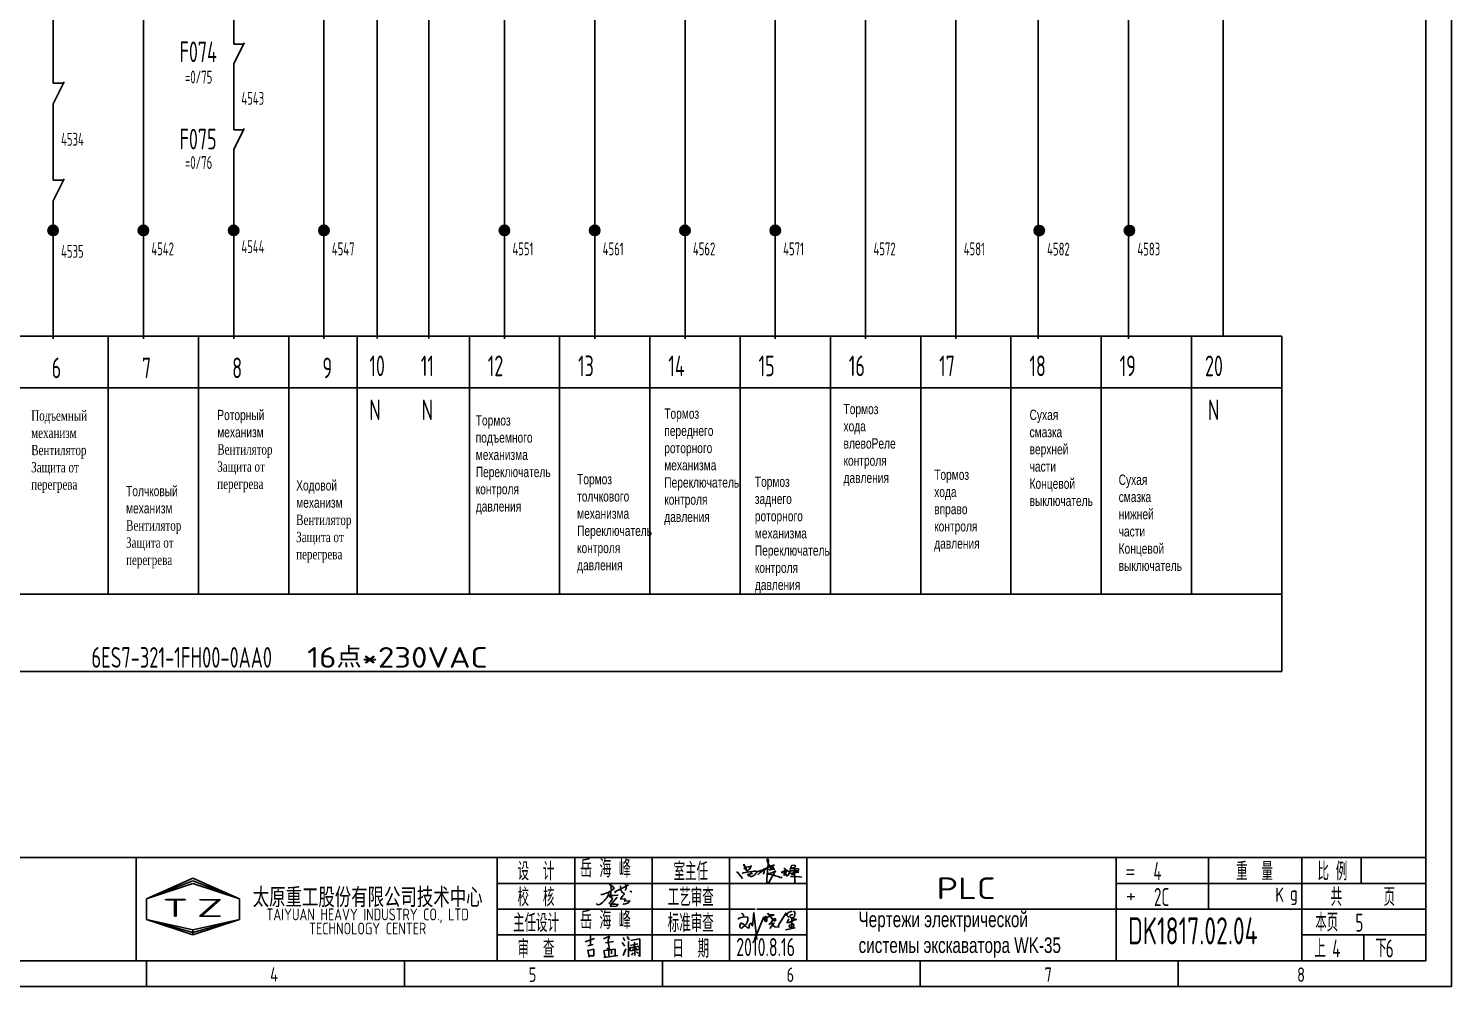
# Model space of a CAD drawing. Extents: x 590 to 9605, y -3741 to 975.
# Drawn here: x 5896.5 to 6172.4, y -1511.8 to -1326.1 of the extents above; entities that cross this region are included whole.
import ezdxf
from ezdxf.enums import TextEntityAlignment as Align

# ---------------------------------------------------------------- set-up
doc = ezdxf.new("R2010")
doc.units = 0
doc.header["$LTSCALE"] = 2
doc.header["$MEASUREMENT"] = 0
doc.linetypes.add('DASHED2', pattern=[0.375, 0.25, -0.125])
doc.linetypes.add('HIDDEN', pattern=[0.375, 0.25, -0.125])
doc.layers.get('0').update_dxf_attribs({"linetype": 'CONTINUOUS'})
for name, color, linetype in [('01', 7, 'CONTINUOUS'), ('11', 3, 'CONTINUOUS'), ('CONTINUOUS', 7, 'CONTINUOUS')]:
    doc.layers.add(name, color=color, linetype=linetype)
doc.styles.add('ROMAN', font='ROMANC.shx', dxfattribs={"width": 0.7, "height": 0.7})
doc.styles.get("Standard").update_dxf_attribs({"font": 'isocp.shx', "width": 0.707, "bigfont": 'dfst.shx'})

# ---------------------------------------------------------------- blocks, each defined once
blk = doc.blocks.new('A$C5BE500A0')
for p, q in [((15.3, 41.2), (22.2, 26.1)), ((15.3, 40.1), (15.3, 41.2)), ((15.4, 37.7), (15.3, 40.1)), ((15.4, 32.4), (21, 34.6)), ((15.5, 31.8), (15.4, 32.4)), ((19.1, 30.1), (15.5, 31.8)), ((22.2, 26.1), (19.1, 30.1)), ((21, 34.6), (24.5, 35.1)), ((24.5, 35.1), (28.2, 35.6)), ((26.8, 30.7), (25.3, 29.5)), ((29.4, 34), (26.8, 30.7)), ((28.2, 35.6), (30.2, 36.8)), ((30.2, 38), (29.4, 34)), ((30.2, 36.8), (30.2, 38)), ((54.4, 27.2), (59.1, 30.4)), ((56.7, 31.7), (57.4, 29.6)), ((59.1, 30.4), (64.7, 33.7)), ((64.4, 48.9), (64.5, 51.6)), ((65.3, 44.3), (64.4, 48.9)), ((64.5, 51.6), (65.9, 52.2)), ((67.1, 48.5), (64.5, 17.9)), ((64.7, 33.7), (72, 37.3)), ((67.5, 39.5), (65.3, 44.3)), ((65.9, 52.2), (66.5, 51.5)), ((66.5, 51.5), (67.1, 48.5)), ((70.3, 36.3), (67.5, 39.5)), ((72, 30.5), (69.3, 29)), ((69.9, 34.1), (69.7, 33.3)), ((69.7, 33.3), (71.9, 33.6)), ((74.6, 36.5), (69.9, 34.1)), ((73.8, 32.8), (70.3, 36.3)), ((71.9, 33.6), (75.3, 34.2)), ((72, 37.3), (77.8, 39)), ((74.8, 31.8), (72, 30.5)), ((72.6, 29.4), (78.2, 30.4)), ((77.7, 30.8), (73.8, 32.8)), ((79.7, 39.2), (74.6, 36.5)), ((76.7, 32.6), (74.8, 31.8)), ((75.3, 34.2), (77, 34.5)), ((77.7, 33.5), (76.7, 32.6)), ((77, 34.5), (78, 34.1)), ((78, 34.1), (77.7, 33.5)), ((80.1, 30.5), (77.7, 30.8)), ((77.8, 39), (79.7, 39.2)), ((78.2, 30.4), (80.1, 30.5)), ((99, 31.4), (100.1, 32)), ((100.1, 32), (101.1, 31.6)), ((101.1, 31.6), (102.1, 30.6)), ((102.1, 30.6), (102.1, 27.7)), ((110.9, 22.6), (113.3, 30.9)), ((112.9, 30.9), (112.3, 30.9)), ((117.4, 32.7), (112.9, 30.9)), ((113.3, 30.9), (114.4, 35)), ((114.4, 35), (115.4, 38.4)), ((115.4, 38.4), (118.1, 38.8)), ((116.7, 30.8), (120.9, 31.8)), ((122.1, 34.8), (117.4, 32.7)), ((118.1, 38.8), (123.3, 38.3)), ((120.9, 31.8), (124.1, 32)), ((121.7, 31.5), (122.2, 1.9)), ((123, 28.1), (121.7, 31.5)), ((124.7, 36.8), (122.1, 34.8)), ((123.3, 38.3), (124.7, 36.8)), ((124.1, 32), (129.1, 31.3)), ((129.1, 31.3), (130.7, 30.3)), ((130.7, 30.3), (130.2, 28.3)), ((0, 24.1), (1.5, 23.9)), ((1.5, 23.9), (12.6, 10.8)), ((11.6, 21), (13.8, 22.8)), ((13.8, 22.8), (17.9, 23.5)), ((17.9, 23.5), (26, 24.9)), ((22.6, 18.1), (23.6, 19.3)), ((23.7, 17.3), (22.6, 18.1)), ((23.3, 27.9), (23.1, 27.8)), ((25.3, 29.5), (23.3, 27.9)), ((23.6, 19.3), (25.8, 19.9)), ((26.1, 16.2), (24.9, 15)), ((25.8, 19.9), (29.2, 20.8)), ((26, 24.9), (36.8, 26.1)), ((28.4, 20), (26.1, 16.2)), ((29.4, 15.2), (28.2, 15.7)), ((29.5, 22.1), (28.4, 20)), ((29.2, 20.8), (33, 21.4)), ((32.4, 15.1), (29.4, 15.2)), ((30.2, 22.7), (29.5, 22.1)), ((31.6, 22.6), (30.2, 22.7)), ((32.8, 22.1), (31.6, 22.6)), ((35, 16.2), (32.4, 15.1)), ((33, 21.4), (32.8, 22.1)), ((37.6, 17.7), (35, 16.2)), ((36.8, 26.1), (40.9, 26)), ((39.7, 20.3), (37.6, 17.7)), ((40.8, 21.6), (39.7, 20.3)), ((40.2, 22.8), (44.3, 25.4)), ((41.7, 24.4), (40.8, 21.6)), ((40.9, 26), (41.7, 24.4)), ((44.3, 25.4), (50.6, 27.7)), ((44.7, 18.7), (49.1, 22.6)), ((49.1, 22.6), (54.4, 27.2)), ((50.6, 27.7), (56.2, 29.3)), ((56.8, 20.6), (55.9, 19.6)), ((56.2, 29.3), (60.8, 29.6)), ((57.6, 25), (56.8, 20.6)), ((57.4, 29.6), (57.6, 25)), ((60.8, 29.6), (62.2, 29.2)), ((66.6, 21), (62.5, 20.6)), ((62.5, 20.6), (75.7, 18.4)), ((64.5, 17.9), (63.3, 8.5)), ((63.3, 8.5), (63.5, 0.1)), ((63.5, 0.1), (64.3, 0)), ((64.3, 0), (67.5, 2.5)), ((69.8, 21.4), (66.6, 21)), ((67.5, 2.5), (73.8, 13.7)), ((68.3, 28.6), (72.6, 29.4)), ((69.3, 29), (68.3, 28.6)), ((76.7, 24.1), (69.8, 21.4)), ((73.8, 13.7), (77.7, 20)), ((75.7, 18.4), (81.9, 16.6)), ((79.9, 25.4), (76.7, 24.1)), ((77.7, 20), (81.2, 25.6)), ((82.1, 26.9), (79.9, 25.4)), ((81.2, 25.6), (82.1, 26.9)), ((81.9, 16.6), (87.3, 14.8)), ((87.3, 14.8), (91.3, 12.9)), ((91.3, 12.9), (94.8, 12.6)), ((94.5, 25.2), (94.9, 23.9)), ((94.8, 12.6), (95.8, 12.8)), ((94.9, 23.9), (95.3, 23)), ((95.3, 23), (95.8, 22.8)), ((95.8, 22.8), (97, 23.3)), ((97, 23.3), (97.8, 25.3)), ((98.5, 23.8), (97.4, 25.9)), ((97.8, 25.3), (100.8, 27)), ((101.1, 23.3), (98.5, 23.8)), ((100.7, 21.1), (99.2, 17.4)), ((99.2, 17.4), (101.9, 20.9)), ((102.1, 27.7), (100.7, 21.1)), ((100.8, 27), (103.5, 26.5)), ((103.3, 23.7), (101.1, 23.3)), ((101.9, 20.9), (103.1, 21.8)), ((103.1, 21.8), (103.7, 20.1)), ((104.7, 23.9), (103.3, 23.7)), ((103.5, 26.5), (104.5, 25.2)), ((103.7, 20.1), (103.9, 18.5)), ((103.9, 18.5), (105, 16.1)), ((104.2, 28.7), (108.3, 26.3)), ((104.5, 25.2), (104.7, 23.9)), ((105, 16.1), (106.4, 15.7)), ((106.4, 15.7), (107.7, 17.3)), ((107.7, 17.3), (110.9, 22.6)), ((108.3, 26.3), (115.7, 20.2)), ((111.7, 21.6), (125.7, 23.5)), ((115.4, 22.1), (111.7, 21.6)), ((112.9, 26.9), (127.4, 26.5)), ((124.7, 26.6), (112.9, 26.9)), ((113.4, 15.2), (124.8, 14.7)), ((122.5, 23.3), (115.4, 22.1)), ((115.7, 20.2), (118.5, 18.9)), ((118.5, 18.9), (120.8, 19.6)), ((120.8, 19.6), (121.1, 20.7)), ((126.4, 24.6), (122.5, 23.3)), ((128.2, 25.5), (123, 28.1)), ((128.1, 26.7), (124.7, 26.6)), ((124.8, 14.7), (132, 14.1)), ((125.7, 23.5), (130.1, 23.8)), ((127.4, 26.5), (126.4, 24.6)), ((130.2, 28.3), (128.1, 26.7)), ((130.5, 24.3), (128.2, 25.5)), ((130.1, 23.8), (130.5, 24.3)), ((132, 14.1), (137.3, 13.6))]:
    blk.add_line(p, q)
blk = doc.blocks.new('lf')
for points in [[(409.4, 317.6), (411.9, 317.6), (420.7, 320.5), (429.4, 326.1), (429, 328.4), (426.7, 330.1), (424.2, 331.3), (423.4, 332.6), (424.4, 333.4), (425, 330.7), (425, 327.4), (425, 324.7), (424.8, 321.8), (424.8, 320.3), (424.8, 318.7), (425, 314.7), (425, 313), (424.8, 313)], [(432.1, 320.3), (430.6, 321.6), (450.9, 331.7), (450.9, 332.2)], [(439.5, 330.9), (440, 324.5), (442, 320.7)], [(446.2, 333.8), (448.1, 330.5), (448.1, 326.7), (446.6, 323.8)], [(421.5, 320.1), (421.3, 317.6), (420, 315.1), (418.6, 312.6), (416.7, 310.5), (414.9, 308.5), (411.9, 305.6), (410.1, 304.1), (408, 302.6), (406.1, 302), (403.6, 302.6), (403.6, 303.5), (403.9, 303.5)], [(421.3, 316.2), (424.8, 315.9), (427.1, 316), (429.8, 316), (434.8, 316.8), (436, 316.8)], [(421.9, 314.1), (423.8, 314.1), (425.4, 313.7), (426, 313), (426.9, 312), (427.1, 312), (426.5, 310.5), (426.1, 309.5), (424.2, 306.6), (423.1, 305.4), (422.1, 304.5), (423.2, 303.3), (427.3, 303.1), (429.8, 303.1), (432.3, 302.9), (435.4, 302.7), (433.1, 299.9), (424.6, 299.5), (424, 300.4), (425.6, 303.3), (434.3, 313.5)], [(441.8, 320.7), (443.7, 320.1), (444.9, 317.6), (443.1, 315.5), (439.7, 311.8), (439.8, 310.6), (445.4, 311.2), (447, 310.3), (445.6, 307.4), (453.6, 308), (450.3, 304.7), (447, 303.3), (443.7, 303.1), (442.9, 303.7)], [(453.4, 322.4), (454.9, 322.2), (455.7, 321.8), (456.1, 321.6), (456.3, 321.4)]]:
    blk.add_lwpolyline(points)

msp = doc.modelspace()

# ---------------------------------------------------------------- hatches: boundary and pattern name
at = {"linetype": 'HIDDEN'}
h = msp.add_hatch(color=0, dxfattribs=at)
edge = h.paths.add_edge_path()
edge.add_arc((5901.25, -1365.21), 1, 0, 360)
h = msp.add_hatch(color=0, dxfattribs=at)
edge = h.paths.add_edge_path()
edge.add_arc((5918.75, -1365.21), 1, 0, 360)
h = msp.add_hatch(color=0, dxfattribs=at)
edge = h.paths.add_edge_path()
edge.add_arc((5936.25, -1365.21), 1, 0, 360)
h = msp.add_hatch(color=0, dxfattribs=at)
edge = h.paths.add_edge_path()
edge.add_arc((5953.75, -1365.21), 1, 0, 360)
h = msp.add_hatch(color=0, dxfattribs=at)
edge = h.paths.add_edge_path()
edge.add_arc((5988.75, -1365.21), 1, 0, 360)
h = msp.add_hatch(color=0, dxfattribs=at)
edge = h.paths.add_edge_path()
edge.add_arc((6006.25, -1365.21), 1, 0, 360)
h = msp.add_hatch(color=0, dxfattribs=at)
edge = h.paths.add_edge_path()
edge.add_arc((6023.75, -1365.21), 1, 0, 360)
h = msp.add_hatch(color=0, dxfattribs=at)
edge = h.paths.add_edge_path()
edge.add_arc((6041.25, -1365.21), 1, 0, 360)
h = msp.add_hatch(color=0, dxfattribs=at)
edge = h.paths.add_edge_path()
edge.add_arc((6092.42, -1365.24), 1, 0, 360)
h = msp.add_hatch(color=0, dxfattribs=at)
edge = h.paths.add_edge_path()
edge.add_arc((6109.92, -1365.24), 1, 0, 360)

# ---------------------------------------------------------------- linework, layer by layer
for p, q in [((5936.25, -1332.95), (5938.31, -1328.84)), ((5901.25, -1340.7), (5903.4, -1336.39)), ((5936.25, -1349.55), (5938.31, -1345.44)), ((5901.25, -1359.51), (5903.4, -1355.21)), ((6047.36, -1496.78), (6107.36, -1496.78)), ((6004.41, -1503.13), (6006.23, -1502.48)), ((6005.42, -1501.95), (6005.42, -1503.76)), ((6007.97, -1502.52), (6009.14, -1502.01)), ((6007.97, -1502.52), (6007.97, -1502.52)), ((6008.36, -1503.3), (6009.91, -1503.04)), ((6009.14, -1502.01), (6008.88, -1502.78)), ((6008.88, -1502.78), (6008.88, -1503.04)), ((6008.88, -1503.04), (6009.14, -1504.6)), ((6011.55, -1503.24), (6012.1, -1503.97)), ((6011.73, -1502.3), (6012.1, -1502.94)), ((6012.55, -1502.09), (6012.92, -1502.72)), ((6012.8, -1503.03), (6012.8, -1506.03)), ((6013.16, -1503.81), (6014.59, -1503.51)), ((6013.25, -1502.87), (6014.95, -1502.51)), ((6013.95, -1503.18), (6014.04, -1505.78)), ((6014.95, -1502.51), (6014.98, -1502.51)), ((6014.98, -1502.51), (6014.98, -1505.97)), ((6004.93, -1503.9), (6005.97, -1503.64)), ((6004.93, -1504.68), (6005.19, -1506.1)), ((6005.06, -1504.81), (6006.1, -1504.55)), ((6006.1, -1505.84), (6005.06, -1505.84)), ((6005.19, -1503.64), (6005.19, -1503.64)), ((6006.1, -1504.55), (6006.1, -1505.84)), ((6007.98, -1506.15), (6010.74, -1505.79)), ((6008.04, -1504.81), (6008.3, -1506.1)), ((6008.17, -1504.81), (6010.24, -1504.55)), ((6009.14, -1504.6), (6008.62, -1504.34)), ((6008.95, -1504.81), (6008.95, -1505.84)), ((6009.47, -1504.68), (6009.47, -1505.46)), ((6010.24, -1504.55), (6010.24, -1505.97)), ((6011.73, -1505.78), (6012.25, -1504.45)), ((6013.1, -1504.18), (6013.13, -1504.88)), ((6014.8, -1503.97), (6013.13, -1504.3)), ((6013.13, -1504.88), (6014.92, -1504.57)), ((6013.69, -1505.22), (6013.35, -1505.73)), ((6013.55, -1504.48), (6013.74, -1504.63)), ((6014.37, -1504.3), (6014.19, -1504.63)), ((6014.37, -1505.05), (6014.71, -1505.39)), ((6014.98, -1505.97), (6014.71, -1505.66)), ((6014.92, -1504.57), (6014.8, -1503.97))]:
    msp.add_line(p, q)
at = {"layer": '01', "linetype": 'ByBlock', "ltscale": 2}
for p, q in [((5953.75, -1306.7), (5953.75, -1345.82)), ((5936.25, -1317.97), (5936.25, -1329.12)), ((5953.75, -1317.97), (5953.75, -1329.4)), ((5918.75, -1322.82), (5918.75, -1386.23)), ((5988.75, -1322.61), (5988.75, -1386.23)), ((6006.25, -1322.84), (6006.25, -1386.23)), ((6023.75, -1322.85), (6023.75, -1386.23)), ((6041.25, -1322.86), (6041.25, -1386.23)), ((6058.75, -1322.71), (6058.75, -1386.23)), ((6076.25, -1322.68), (6076.25, -1386.23)), ((6092.24, -1322.92), (6092.24, -1386.23)), ((6109.74, -1322.82), (6109.74, -1386.23)), ((5936.25, -1326.23), (5936.25, -1329.1)), ((5988.75, -1326.23), (5988.75, -1386.23)), ((6109.74, -1326.81), (6109.74, -1386.23)), ((5936.25, -1332.95), (5936.25, -1340.07)), ((5936.25, -1333.11), (5936.25, -1345.7)), ((5936.25, -1333.11), (5936.25, -1340.07)), ((5953.75, -1333.64), (5953.75, -1345.82)), ((5953.75, -1333.64), (5953.75, -1345.82)), ((5901.25, -1340.7), (5901.25, -1355.47)), ((5936.25, -1342.4), (5936.25, -1345.33)), ((5936.25, -1344.03), (5936.25, -1345.33)), ((5936.25, -1344.03), (5936.25, -1345.33)), ((5953.75, -1344.3), (5953.75, -1386.23)), ((5953.75, -1344.3), (5953.75, -1386.23)), ((5953.75, -1344.3), (5953.75, -1386.23)), ((5936.25, -1349.55), (5936.25, -1372.74)), ((5936.25, -1349.55), (5936.25, -1386.23)), ((5936.25, -1349.55), (5936.25, -1386.23)), ((5936.25, -1349.55), (5936.25, -1356.24)), ((5901.25, -1359.51), (5901.25, -1386.23))]:
    msp.add_line(p, q, dxfattribs=at)
at = {"layer": '01', "color": 1, "linetype": 'ByBlock', "ltscale": 2}
for p, q in [((5911.94, -1385.72), (5911.94, -1435.72)), ((5929.44, -1385.72), (5929.44, -1435.72)), ((5946.94, -1385.72), (5946.94, -1435.72)), ((5946.94, -1385.72), (5946.94, -1435.72)), ((5960.2, -1385.72), (5960.2, -1435.72)), ((5981.94, -1385.72), (5981.94, -1435.72)), ((5999.44, -1385.72), (5999.44, -1435.72)), ((6016.94, -1385.72), (6016.94, -1435.72)), ((6034.44, -1385.72), (6034.44, -1435.72)), ((6051.94, -1385.72), (6051.94, -1435.72)), ((6069.44, -1385.72), (6069.44, -1435.72)), ((6086.94, -1385.72), (6086.94, -1435.72)), ((5806.94, -1395.72), (6139.44, -1395.72)), ((6139.44, -1450.72), (6139.44, -1435.72)), ((5806.94, -1450.72), (6139.44, -1450.72))]:
    msp.add_line(p, q, dxfattribs=at)
msp.add_lwpolyline([(5806.94, -1385.72), (6139.44, -1385.72), (6139.44, -1435.72), (5806.94, -1435.72)], close=True, dxfattribs=at)
at = {"layer": 'CONTINUOUS', "color": 3}
for p, q in [((6172.36, -1511.78), (6172.36, -1214.78)), ((5752.36, -1511.78), (6172.36, -1511.78))]:
    msp.add_line(p, q, dxfattribs=at)
at = {"layer": 'CONTINUOUS'}
for p, q in [((6167.36, -1506.78), (6167.36, -1234.78)), ((5901.25, -1365.25), (5901.25, -1365.25)), ((5918.75, -1365.25), (5918.75, -1365.25)), ((5936.25, -1365.25), (5936.25, -1365.25)), ((5953.75, -1365.25), (5953.75, -1365.25)), ((5988.75, -1365.25), (5988.75, -1365.25)), ((6006.25, -1365.25), (6006.25, -1365.25)), ((6023.75, -1365.25), (6023.75, -1365.25)), ((6041.25, -1365.25), (6041.25, -1365.25)), ((6092.42, -1365.29), (6092.42, -1365.29)), ((6109.92, -1365.29), (6109.92, -1365.29)), ((6154.86, -1486.78), (6154.86, -1491.78)), ((6034.68, -1497.58), (6035.04, -1497.79)), ((6034.68, -1497.58), (6035.04, -1497.79)), ((6034.68, -1497.58), (6035.04, -1497.79)), ((6034.68, -1497.58), (6035.04, -1497.79)), ((6035.04, -1497.79), (6035.09, -1497.94)), ((6035.04, -1497.79), (6035.09, -1497.94)), ((6035.04, -1497.79), (6035.09, -1497.94)), ((6035.04, -1497.79), (6035.09, -1497.94)), ((6035.09, -1497.94), (6035.09, -1498.25)), ((6035.09, -1497.94), (6035.09, -1498.25)), ((6035.09, -1497.94), (6035.09, -1498.25)), ((6035.09, -1497.94), (6035.09, -1498.25)), ((6036.82, -1500.08), (6037.08, -1497.43)), ((6036.82, -1500.08), (6037.08, -1497.43)), ((6036.82, -1500.08), (6037.08, -1497.43)), ((6036.82, -1500.08), (6037.08, -1497.43)), ((6037.08, -1497.43), (6037.69, -1502.63)), ((6037.08, -1497.43), (6037.69, -1502.63)), ((6037.08, -1497.43), (6037.69, -1502.63)), ((6037.08, -1497.43), (6037.69, -1502.63)), ((6039.73, -1497.57), (6040.87, -1498.86)), ((6039.91, -1497.79), (6039.73, -1497.57)), ((6039.73, -1497.57), (6040.87, -1498.86)), ((6039.91, -1497.79), (6039.73, -1497.57)), ((6039.73, -1497.57), (6040.87, -1498.86)), ((6039.91, -1497.79), (6039.73, -1497.57)), ((6039.73, -1497.57), (6040.87, -1498.86)), ((6039.91, -1497.79), (6039.73, -1497.57)), ((6041.01, -1497.87), (6039.91, -1497.79)), ((6041.01, -1497.87), (6039.91, -1497.79)), ((6041.01, -1497.87), (6039.91, -1497.79)), ((6041.01, -1497.87), (6039.91, -1497.79)), ((6040.17, -1498.12), (6040.68, -1497.98)), ((6040.17, -1498.12), (6040.68, -1497.98)), ((6040.17, -1498.12), (6040.68, -1497.98)), ((6040.17, -1498.12), (6040.68, -1497.98)), ((6040.68, -1497.98), (6041.01, -1497.87)), ((6040.68, -1497.98), (6041.01, -1497.87)), ((6040.68, -1497.98), (6041.01, -1497.87)), ((6040.68, -1497.98), (6041.01, -1497.87)), ((6041.89, -1499.87), (6043.39, -1497.49)), ((6041.89, -1499.87), (6043.39, -1497.49)), ((6041.89, -1499.87), (6043.39, -1497.49)), ((6041.89, -1499.87), (6043.39, -1497.49)), ((6043.38, -1497.56), (6043.51, -1497.99)), ((6043.38, -1497.56), (6043.51, -1497.99)), ((6043.38, -1497.56), (6043.51, -1497.99)), ((6043.38, -1497.56), (6043.51, -1497.99)), ((6043.48, -1497.82), (6043.84, -1497.4)), ((6043.48, -1497.82), (6043.84, -1497.4)), ((6043.48, -1497.82), (6043.84, -1497.4)), ((6043.48, -1497.82), (6043.84, -1497.4)), ((6043.51, -1497.99), (6043.74, -1498.25)), ((6043.51, -1497.99), (6043.74, -1498.25)), ((6043.51, -1497.99), (6043.74, -1498.25)), ((6043.51, -1497.99), (6043.74, -1498.25)), ((6043.84, -1497.4), (6044.13, -1497.3)), ((6043.84, -1497.4), (6044.13, -1497.3)), ((6043.84, -1497.4), (6044.13, -1497.3)), ((6043.84, -1497.4), (6044.13, -1497.3)), ((6044.06, -1498.25), (6044.13, -1498.02)), ((6044.06, -1498.25), (6044.13, -1498.02)), ((6044.06, -1498.25), (6044.13, -1498.02)), ((6044.06, -1498.25), (6044.13, -1498.02)), ((6044.13, -1497.3), (6044.52, -1497.2)), ((6044.13, -1497.3), (6044.52, -1497.2)), ((6044.13, -1497.3), (6044.52, -1497.2)), ((6044.13, -1497.3), (6044.52, -1497.2)), ((6044.13, -1498.02), (6044.33, -1497.86)), ((6044.13, -1498.02), (6044.33, -1497.86)), ((6044.13, -1498.02), (6044.33, -1497.86)), ((6044.13, -1498.02), (6044.33, -1497.86)), ((6044.33, -1497.86), (6044.59, -1497.79)), ((6044.33, -1497.86), (6044.59, -1497.79)), ((6044.33, -1497.86), (6044.59, -1497.79)), ((6044.33, -1497.86), (6044.59, -1497.79)), ((6044.59, -1497.79), (6044.68, -1497.76)), ((6044.59, -1497.79), (6044.68, -1497.76)), ((6044.59, -1497.79), (6044.68, -1497.76)), ((6044.59, -1497.79), (6044.68, -1497.76)), ((6044.78, -1497.2), (6045.01, -1497.33)), ((6044.78, -1497.2), (6045.01, -1497.33)), ((6044.78, -1497.2), (6045.01, -1497.33)), ((6044.78, -1497.2), (6045.01, -1497.33)), ((6045.04, -1497.72), (6044.95, -1498.18)), ((6045.04, -1497.72), (6044.95, -1498.18)), ((6045.04, -1497.72), (6044.95, -1498.18)), ((6045.04, -1497.72), (6044.95, -1498.18)), ((6045.01, -1497.33), (6045.04, -1497.72)), ((6045.01, -1497.33), (6045.04, -1497.72)), ((6045.01, -1497.33), (6045.04, -1497.72)), ((6045.01, -1497.33), (6045.04, -1497.72)), ((6034.02, -1498.75), (6034.27, -1498.55)), ((6034.02, -1498.75), (6034.27, -1498.55)), ((6034.02, -1498.75), (6034.27, -1498.55)), ((6034.02, -1498.75), (6034.27, -1498.55)), ((6034.27, -1498.55), (6034.63, -1498.4)), ((6034.27, -1498.55), (6034.63, -1498.4)), ((6034.27, -1498.55), (6034.63, -1498.4)), ((6034.27, -1498.55), (6034.63, -1498.4)), ((6034.37, -1499.98), (6034.48, -1499.62)), ((6034.37, -1499.98), (6034.48, -1499.62)), ((6034.37, -1499.98), (6034.48, -1499.62)), ((6034.37, -1499.98), (6034.48, -1499.62)), ((6034.37, -1500.28), (6034.37, -1499.98)), ((6034.37, -1500.28), (6034.37, -1499.98)), ((6034.37, -1500.28), (6034.37, -1499.98)), ((6034.37, -1500.28), (6034.37, -1499.98)), ((6034.63, -1500.54), (6034.37, -1500.28)), ((6034.63, -1500.54), (6034.37, -1500.28)), ((6034.63, -1500.54), (6034.37, -1500.28)), ((6034.63, -1500.54), (6034.37, -1500.28)), ((6034.48, -1499.62), (6034.53, -1499.47)), ((6034.48, -1499.62), (6034.53, -1499.47)), ((6034.48, -1499.62), (6034.53, -1499.47)), ((6034.48, -1499.62), (6034.53, -1499.47)), ((6034.53, -1499.47), (6034.73, -1499.52)), ((6034.53, -1499.47), (6034.73, -1499.52)), ((6034.53, -1499.47), (6034.73, -1499.52)), ((6034.53, -1499.47), (6034.73, -1499.52)), ((6034.63, -1498.4), (6034.99, -1498.3)), ((6034.63, -1498.4), (6034.99, -1498.3)), ((6034.63, -1498.4), (6034.99, -1498.3)), ((6034.63, -1498.4), (6034.99, -1498.3)), ((6035.29, -1499.98), (6034.63, -1500.54)), ((6035.29, -1499.98), (6034.63, -1500.54)), ((6035.29, -1499.98), (6034.63, -1500.54)), ((6035.29, -1499.98), (6034.63, -1500.54)), ((6034.73, -1499.52), (6035.09, -1499.67)), ((6034.73, -1499.52), (6035.09, -1499.67)), ((6034.73, -1499.52), (6035.09, -1499.67)), ((6034.73, -1499.52), (6035.09, -1499.67)), ((6034.99, -1498.3), (6035.5, -1498.25)), ((6034.99, -1498.3), (6035.5, -1498.25)), ((6034.99, -1498.3), (6035.5, -1498.25)), ((6034.99, -1498.3), (6035.5, -1498.25)), ((6035.09, -1499.67), (6035.45, -1500.03)), ((6035.09, -1499.67), (6035.45, -1500.03)), ((6035.09, -1499.67), (6035.45, -1500.03)), ((6035.09, -1499.67), (6035.45, -1500.03)), ((6035.6, -1499.72), (6035.29, -1499.98)), ((6035.6, -1499.72), (6035.29, -1499.98)), ((6035.6, -1499.72), (6035.29, -1499.98)), ((6035.6, -1499.72), (6035.29, -1499.98)), ((6035.45, -1500.03), (6035.75, -1500.28)), ((6035.45, -1500.03), (6035.75, -1500.28)), ((6035.45, -1500.03), (6035.75, -1500.28)), ((6035.45, -1500.03), (6035.75, -1500.28)), ((6035.5, -1498.25), (6035.9, -1498.35)), ((6035.5, -1498.25), (6035.9, -1498.35)), ((6035.5, -1498.25), (6035.9, -1498.35)), ((6035.5, -1498.25), (6035.9, -1498.35)), ((6035.8, -1499.32), (6035.6, -1499.72)), ((6035.8, -1499.32), (6035.6, -1499.72)), ((6035.8, -1499.32), (6035.6, -1499.72)), ((6035.8, -1499.32), (6035.6, -1499.72)), ((6035.75, -1500.28), (6035.9, -1500.39)), ((6035.75, -1500.28), (6035.9, -1500.39)), ((6035.75, -1500.28), (6035.9, -1500.39)), ((6035.75, -1500.28), (6035.9, -1500.39)), ((6035.9, -1498.96), (6035.8, -1499.32)), ((6035.9, -1498.96), (6035.8, -1499.32)), ((6035.9, -1498.96), (6035.8, -1499.32)), ((6035.9, -1498.96), (6035.8, -1499.32)), ((6035.9, -1498.35), (6035.9, -1498.55)), ((6035.9, -1498.35), (6035.9, -1498.55)), ((6035.9, -1498.35), (6035.9, -1498.55)), ((6035.9, -1498.35), (6035.9, -1498.55)), ((6035.9, -1498.55), (6035.9, -1498.96)), ((6035.9, -1498.55), (6035.9, -1498.96)), ((6035.9, -1498.55), (6035.9, -1498.96)), ((6035.9, -1498.55), (6035.9, -1498.96)), ((6035.9, -1500.39), (6036.21, -1500.49)), ((6035.9, -1500.39), (6036.21, -1500.49)), ((6035.9, -1500.39), (6036.21, -1500.49)), ((6035.9, -1500.39), (6036.21, -1500.49)), ((6036.21, -1499.88), (6036.36, -1499.62)), ((6036.21, -1499.88), (6036.36, -1499.62)), ((6036.21, -1499.88), (6036.36, -1499.62)), ((6036.21, -1499.88), (6036.36, -1499.62)), ((6036.21, -1500.49), (6036.21, -1499.88)), ((6036.21, -1500.49), (6036.21, -1499.88)), ((6036.21, -1500.49), (6036.21, -1499.88)), ((6036.21, -1500.49), (6036.21, -1499.88)), ((6036.36, -1499.62), (6036.57, -1499.42)), ((6036.36, -1499.62), (6036.57, -1499.42)), ((6036.36, -1499.62), (6036.57, -1499.42)), ((6036.36, -1499.62), (6036.57, -1499.42)), ((6036.57, -1499.42), (6036.62, -1499.52)), ((6036.57, -1499.42), (6036.62, -1499.52)), ((6036.57, -1499.42), (6036.62, -1499.52)), ((6036.57, -1499.42), (6036.62, -1499.52)), ((6036.62, -1499.52), (6036.77, -1499.88)), ((6036.62, -1499.52), (6036.77, -1499.88)), ((6036.62, -1499.52), (6036.77, -1499.88)), ((6036.62, -1499.52), (6036.77, -1499.88)), ((6036.77, -1499.88), (6036.77, -1499.98)), ((6036.77, -1499.88), (6036.77, -1499.98)), ((6036.77, -1499.88), (6036.77, -1499.98)), ((6036.77, -1499.88), (6036.77, -1499.98)), ((6036.77, -1499.98), (6036.82, -1500.08)), ((6036.77, -1499.98), (6036.82, -1500.08)), ((6036.77, -1499.98), (6036.82, -1500.08)), ((6036.77, -1499.98), (6036.82, -1500.08)), ((6037.23, -1502.68), (6039.02, -1498.27)), ((6037.23, -1502.68), (6039.02, -1498.27)), ((6037.23, -1502.68), (6039.02, -1498.27)), ((6037.23, -1502.68), (6039.02, -1498.27)), ((6039.06, -1498.34), (6039.18, -1498.82)), ((6039.06, -1498.34), (6039.18, -1498.82)), ((6039.06, -1498.34), (6039.18, -1498.82)), ((6039.06, -1498.34), (6039.18, -1498.82)), ((6039.18, -1498.34), (6039.32, -1498.23)), ((6039.18, -1498.34), (6039.32, -1498.23)), ((6039.18, -1498.34), (6039.32, -1498.23)), ((6039.18, -1498.34), (6039.32, -1498.23)), ((6039.29, -1499.15), (6039.18, -1498.34)), ((6039.29, -1499.15), (6039.18, -1498.34)), ((6039.29, -1499.15), (6039.18, -1498.34)), ((6039.29, -1499.15), (6039.18, -1498.34)), ((6039.18, -1498.82), (6039.29, -1499.15)), ((6039.18, -1498.82), (6039.29, -1499.15)), ((6039.18, -1498.82), (6039.29, -1499.15)), ((6039.18, -1498.82), (6039.29, -1499.15)), ((6039.32, -1498.23), (6039.47, -1498.23)), ((6039.32, -1498.23), (6039.47, -1498.23)), ((6039.32, -1498.23), (6039.47, -1498.23)), ((6039.32, -1498.23), (6039.47, -1498.23)), ((6039.4, -1498.93), (6039.43, -1498.67)), ((6039.4, -1498.93), (6039.43, -1498.67)), ((6039.4, -1498.93), (6039.43, -1498.67)), ((6039.4, -1498.93), (6039.43, -1498.67)), ((6039.43, -1499.19), (6039.4, -1498.93)), ((6039.43, -1499.19), (6039.4, -1498.93)), ((6039.43, -1499.19), (6039.4, -1498.93)), ((6039.43, -1499.19), (6039.4, -1498.93)), ((6039.43, -1498.67), (6039.51, -1498.49)), ((6039.43, -1498.67), (6039.51, -1498.49)), ((6039.43, -1498.67), (6039.51, -1498.49)), ((6039.43, -1498.67), (6039.51, -1498.49)), ((6039.54, -1499.26), (6039.43, -1499.19)), ((6039.54, -1499.26), (6039.43, -1499.19)), ((6039.54, -1499.26), (6039.43, -1499.19)), ((6039.54, -1499.26), (6039.43, -1499.19)), ((6039.47, -1498.23), (6039.62, -1498.56)), ((6039.47, -1498.23), (6039.62, -1498.56)), ((6039.47, -1498.23), (6039.62, -1498.56)), ((6039.47, -1498.23), (6039.62, -1498.56)), ((6039.51, -1498.49), (6039.76, -1498.31)), ((6039.51, -1498.49), (6039.76, -1498.31)), ((6039.51, -1498.49), (6039.76, -1498.31)), ((6039.51, -1498.49), (6039.76, -1498.31)), ((6039.62, -1498.93), (6039.54, -1499.26)), ((6039.62, -1498.93), (6039.54, -1499.26)), ((6039.62, -1498.93), (6039.54, -1499.26)), ((6039.62, -1498.93), (6039.54, -1499.26)), ((6039.62, -1498.56), (6039.62, -1498.93)), ((6039.62, -1498.56), (6039.62, -1498.93)), ((6039.62, -1498.56), (6039.62, -1498.93)), ((6039.62, -1498.56), (6039.62, -1498.93)), ((6039.76, -1498.31), (6040.17, -1498.12)), ((6039.76, -1498.31), (6040.17, -1498.12)), ((6039.76, -1498.31), (6040.17, -1498.12)), ((6039.76, -1498.31), (6040.17, -1498.12)), ((6040.24, -1499.52), (6040.02, -1499.74)), ((6040.24, -1499.52), (6040.02, -1499.74)), ((6040.24, -1499.52), (6040.02, -1499.74)), ((6040.24, -1499.52), (6040.02, -1499.74)), ((6040.02, -1499.74), (6040.13, -1499.7)), ((6040.02, -1499.74), (6040.13, -1499.7)), ((6040.02, -1499.74), (6040.13, -1499.7)), ((6040.02, -1499.74), (6040.13, -1499.7)), ((6040.13, -1499.7), (6040.83, -1499.48)), ((6040.13, -1499.7), (6040.83, -1499.48)), ((6040.13, -1499.7), (6040.83, -1499.48)), ((6040.13, -1499.7), (6040.83, -1499.48)), ((6040.2, -1500.51), (6040.79, -1499.81)), ((6040.2, -1500.51), (6040.79, -1499.81)), ((6040.2, -1500.51), (6040.79, -1499.81)), ((6040.2, -1500.51), (6040.79, -1499.81)), ((6040.64, -1499.96), (6040.2, -1500.51)), ((6040.64, -1499.96), (6040.2, -1500.51)), ((6040.64, -1499.96), (6040.2, -1500.51)), ((6040.64, -1499.96), (6040.2, -1500.51)), ((6040.53, -1499.22), (6040.24, -1499.52)), ((6040.53, -1499.22), (6040.24, -1499.52)), ((6040.53, -1499.22), (6040.24, -1499.52)), ((6040.53, -1499.22), (6040.24, -1499.52)), ((6040.98, -1498.67), (6040.53, -1499.22)), ((6040.98, -1498.67), (6040.53, -1499.22)), ((6040.98, -1498.67), (6040.53, -1499.22)), ((6040.98, -1498.67), (6040.53, -1499.22)), ((6041.01, -1499.52), (6040.64, -1499.96)), ((6041.01, -1499.52), (6040.64, -1499.96)), ((6041.01, -1499.52), (6040.64, -1499.96)), ((6041.01, -1499.52), (6040.64, -1499.96)), ((6040.79, -1499.81), (6040.87, -1499.81)), ((6040.79, -1499.81), (6040.87, -1499.81)), ((6040.79, -1499.81), (6040.87, -1499.81)), ((6040.79, -1499.81), (6040.87, -1499.81)), ((6040.83, -1499.48), (6040.98, -1499.52)), ((6040.83, -1499.48), (6040.98, -1499.52)), ((6040.83, -1499.48), (6040.98, -1499.52)), ((6040.83, -1499.48), (6040.98, -1499.52)), ((6040.87, -1498.86), (6041.2, -1499.11)), ((6040.87, -1498.86), (6041.2, -1499.11)), ((6040.87, -1498.86), (6041.2, -1499.11)), ((6040.87, -1498.86), (6041.2, -1499.11)), ((6040.87, -1499.81), (6040.98, -1500.07)), ((6040.87, -1499.81), (6040.98, -1500.07)), ((6040.87, -1499.81), (6040.98, -1500.07)), ((6040.87, -1499.81), (6040.98, -1500.07)), ((6041.23, -1498.6), (6040.98, -1498.67)), ((6041.23, -1498.6), (6040.98, -1498.67)), ((6041.23, -1498.6), (6040.98, -1498.67)), ((6041.23, -1498.6), (6040.98, -1498.67)), ((6040.98, -1499.52), (6041.01, -1499.52)), ((6040.98, -1499.52), (6041.01, -1499.52)), ((6040.98, -1499.52), (6041.01, -1499.52)), ((6040.98, -1499.52), (6041.01, -1499.52)), ((6040.98, -1500.07), (6041.16, -1500.21)), ((6040.98, -1500.07), (6041.16, -1500.21)), ((6040.98, -1500.07), (6041.16, -1500.21)), ((6040.98, -1500.07), (6041.16, -1500.21)), ((6041.16, -1500.21), (6041.93, -1500.29)), ((6041.16, -1500.21), (6041.93, -1500.29)), ((6041.16, -1500.21), (6041.93, -1500.29)), ((6041.16, -1500.21), (6041.93, -1500.29)), ((6041.2, -1499.11), (6041.34, -1498.86)), ((6041.2, -1499.11), (6041.34, -1498.86)), ((6041.2, -1499.11), (6041.34, -1498.86)), ((6041.2, -1499.11), (6041.34, -1498.86)), ((6041.34, -1498.86), (6041.23, -1498.6)), ((6041.34, -1498.86), (6041.23, -1498.6)), ((6041.34, -1498.86), (6041.23, -1498.6)), ((6041.34, -1498.86), (6041.23, -1498.6)), ((6041.95, -1500.28), (6041.89, -1499.87)), ((6041.95, -1500.28), (6041.89, -1499.87)), ((6041.95, -1500.28), (6041.89, -1499.87)), ((6041.95, -1500.28), (6041.89, -1499.87)), ((6043.22, -1500.79), (6045.08, -1500.4)), ((6043.22, -1500.79), (6045.08, -1500.4)), ((6043.22, -1500.79), (6045.08, -1500.4)), ((6043.22, -1500.79), (6045.08, -1500.4)), ((6044.55, -1500.5), (6043.22, -1500.79)), ((6044.55, -1500.5), (6043.22, -1500.79)), ((6044.55, -1500.5), (6043.22, -1500.79)), ((6044.55, -1500.5), (6043.22, -1500.79)), ((6043.67, -1499.09), (6043.48, -1499.39)), ((6043.67, -1499.09), (6043.48, -1499.39)), ((6043.67, -1499.09), (6043.48, -1499.39)), ((6043.67, -1499.09), (6043.48, -1499.39)), ((6043.48, -1499.39), (6043.57, -1499.45)), ((6043.48, -1499.39), (6043.57, -1499.45)), ((6043.48, -1499.39), (6043.57, -1499.45)), ((6043.48, -1499.39), (6043.57, -1499.45)), ((6043.57, -1499.45), (6043.93, -1499.39)), ((6043.57, -1499.45), (6043.93, -1499.39)), ((6043.57, -1499.45), (6043.93, -1499.39)), ((6043.57, -1499.45), (6043.93, -1499.39)), ((6043.84, -1498.77), (6043.67, -1499.09)), ((6043.84, -1498.77), (6043.67, -1499.09)), ((6043.84, -1498.77), (6043.67, -1499.09)), ((6043.84, -1498.77), (6043.67, -1499.09)), ((6043.74, -1498.25), (6043.87, -1498.28)), ((6043.74, -1498.25), (6043.87, -1498.28)), ((6043.74, -1498.25), (6043.87, -1498.28)), ((6043.74, -1498.25), (6043.87, -1498.28)), ((6043.93, -1498.64), (6043.84, -1498.77)), ((6043.93, -1498.64), (6043.84, -1498.77)), ((6043.93, -1498.64), (6043.84, -1498.77)), ((6043.93, -1498.64), (6043.84, -1498.77)), ((6043.9, -1500.14), (6044.13, -1499.84)), ((6043.9, -1500.14), (6044.13, -1499.84)), ((6043.9, -1500.14), (6044.13, -1499.84)), ((6043.9, -1500.14), (6044.13, -1499.84)), ((6044.42, -1500.37), (6043.9, -1500.14)), ((6044.42, -1500.37), (6043.9, -1500.14)), ((6044.42, -1500.37), (6043.9, -1500.14)), ((6044.42, -1500.37), (6043.9, -1500.14)), ((6043.93, -1499.39), (6044.46, -1499.13)), ((6043.93, -1499.39), (6044.46, -1499.13)), ((6043.93, -1499.39), (6044.46, -1499.13)), ((6043.93, -1499.39), (6044.46, -1499.13)), ((6044.26, -1498.47), (6044.06, -1498.25)), ((6044.26, -1498.47), (6044.06, -1498.25)), ((6044.26, -1498.47), (6044.06, -1498.25)), ((6044.26, -1498.47), (6044.06, -1498.25)), ((6044.13, -1499.84), (6044.62, -1499.65)), ((6044.13, -1499.84), (6044.62, -1499.65)), ((6044.13, -1499.84), (6044.62, -1499.65)), ((6044.13, -1499.84), (6044.62, -1499.65)), ((6044.68, -1498.44), (6044.26, -1498.47)), ((6044.68, -1498.44), (6044.26, -1498.47)), ((6044.68, -1498.44), (6044.26, -1498.47)), ((6044.68, -1498.44), (6044.26, -1498.47)), ((6044.46, -1499.91), (6044.42, -1500.37)), ((6044.46, -1499.91), (6044.42, -1500.37)), ((6044.46, -1499.91), (6044.42, -1500.37)), ((6044.46, -1499.91), (6044.42, -1500.37)), ((6044.46, -1498.57), (6044.49, -1498.93)), ((6045.44, -1498.77), (6044.46, -1498.57)), ((6044.46, -1498.57), (6044.49, -1498.93)), ((6045.44, -1498.77), (6044.46, -1498.57)), ((6044.46, -1498.57), (6044.49, -1498.93)), ((6045.44, -1498.77), (6044.46, -1498.57)), ((6044.46, -1498.57), (6044.49, -1498.93)), ((6045.44, -1498.77), (6044.46, -1498.57)), ((6044.46, -1499.13), (6044.91, -1498.93)), ((6044.49, -1498.93), (6044.46, -1499.42)), ((6044.46, -1499.13), (6044.91, -1498.93)), ((6044.49, -1498.93), (6044.46, -1499.42)), ((6044.46, -1499.13), (6044.91, -1498.93)), ((6044.49, -1498.93), (6044.46, -1499.42)), ((6044.46, -1499.13), (6044.91, -1498.93)), ((6044.49, -1498.93), (6044.46, -1499.42)), ((6044.46, -1499.42), (6044.46, -1499.91)), ((6044.46, -1499.42), (6044.46, -1499.91)), ((6044.46, -1499.42), (6044.46, -1499.91)), ((6044.46, -1499.42), (6044.46, -1499.91)), ((6044.78, -1500.27), (6044.55, -1500.5)), ((6044.78, -1500.27), (6044.55, -1500.5)), ((6044.78, -1500.27), (6044.55, -1500.5)), ((6044.78, -1500.27), (6044.55, -1500.5)), ((6044.62, -1499.65), (6044.82, -1499.78)), ((6044.62, -1499.65), (6044.82, -1499.78)), ((6044.62, -1499.65), (6044.82, -1499.78)), ((6044.62, -1499.65), (6044.82, -1499.78)), ((6044.95, -1498.18), (6044.68, -1498.44)), ((6044.95, -1498.18), (6044.68, -1498.44)), ((6044.95, -1498.18), (6044.68, -1498.44)), ((6044.95, -1498.18), (6044.68, -1498.44)), ((6044.82, -1499.78), (6044.78, -1500.27)), ((6044.82, -1499.78), (6044.78, -1500.27)), ((6044.82, -1499.78), (6044.78, -1500.27)), ((6044.82, -1499.78), (6044.78, -1500.27)), ((6044.91, -1498.93), (6045.44, -1498.77)), ((6044.91, -1498.93), (6045.44, -1498.77)), ((6044.91, -1498.93), (6045.44, -1498.77)), ((6044.91, -1498.93), (6045.44, -1498.77)), ((6155.36, -1506.78), (6155.36, -1501.78)), ((5772.36, -1506.78), (6167.36, -1506.78)), ((5969.36, -1511.78), (5969.36, -1506.78)), ((5987.36, -1506.78), (6047.36, -1506.78))]:
    msp.add_line(p, q, dxfattribs=at)
at = {"layer": 'CONTINUOUS', "color": 0, "linetype": 'Continuous', "ltscale": 2}
for p, q in [((5964.08, -1386.19), (5964.08, -1260.58)), ((5974.06, -1386.19), (5974.06, -1260.58)), ((6128.1, -1260.58), (6128.1, -1385.72))]:
    msp.add_line(p, q, dxfattribs=at)
at = {"layer": 'CONTINUOUS', "ltscale": 2}
for p, q in [((5901.25, -1298.51), (5901.25, -1336.66)), ((5936.25, -1329.1), (5938.31, -1329.1)), ((5901.25, -1336.66), (5903.41, -1336.66)), ((5936.25, -1345.7), (5938.31, -1345.7)), ((5901.25, -1355.47), (5903.41, -1355.47))]:
    msp.add_line(p, q, dxfattribs=at)
at = {"layer": 'CONTINUOUS', "color": 1}
for p, q in [((6104.44, -1385.72), (6104.44, -1435.72)), ((6121.94, -1385.72), (6121.94, -1435.72)), ((6121.94, -1385.72), (6121.94, -1435.72)), ((6139.44, -1385.72), (6139.44, -1435.72))]:
    msp.add_line(p, q, dxfattribs=at)
at = {"layer": 'CONTINUOUS', "linetype": 'Continuous'}
for p, q in [((5772.36, -1486.78), (6167.36, -1486.78)), ((5917.36, -1506.78), (5917.36, -1486.78)), ((5987.36, -1506.78), (5987.36, -1486.78)), ((6002.36, -1486.78), (6002.36, -1506.78)), ((6017.36, -1486.78), (6017.36, -1506.78)), ((6032.36, -1486.78), (6032.36, -1506.78)), ((6047.36, -1486.78), (6047.36, -1506.78)), ((6107.36, -1506.78), (6107.36, -1486.78)), ((6125.25, -1486.78), (6125.25, -1496.78)), ((6143.36, -1486.78), (6143.36, -1506.78)), ((5928.36, -1490.78), (5919.36, -1494.78)), ((5928.36, -1491.28), (5919.36, -1494.78)), ((5919.36, -1494.78), (5928.36, -1491.78)), ((5937.36, -1494.78), (5928.36, -1490.78)), ((5937.36, -1494.78), (5928.36, -1491.28)), ((5928.36, -1491.78), (5937.36, -1494.78)), ((5987.36, -1491.78), (6037.36, -1491.78)), ((6037.36, -1491.78), (6047.36, -1491.78)), ((6037.36, -1491.78), (6047.36, -1491.78)), ((6107.36, -1491.78), (6167.36, -1491.78)), ((5919.36, -1494.78), (5919.36, -1498.78)), ((5937.36, -1498.78), (5937.36, -1494.78)), ((5987.36, -1496.78), (6037.36, -1496.78)), ((6037.68, -1496.78), (6047.36, -1496.78)), ((6107.36, -1496.78), (6167.36, -1496.78)), ((5919.36, -1498.78), (5928.36, -1501.78)), ((5928.36, -1500.78), (5919.36, -1498.78)), ((5919.36, -1498.78), (5928.36, -1501.28)), ((5928.36, -1501.28), (5937.36, -1498.78)), ((5937.36, -1498.78), (5928.36, -1501.78)), ((5928.36, -1500.78), (5937.36, -1498.78)), ((5928.36, -1501.78), (5928.36, -1500.78)), ((5928.36, -1501.78), (5928.36, -1500.78)), ((5987.36, -1501.78), (6037.36, -1501.78)), ((6037.36, -1501.78), (6047.36, -1501.78)), ((6143.36, -1501.78), (6167.36, -1501.78)), ((5919.36, -1511.78), (5919.36, -1506.78)), ((6019.36, -1511.78), (6019.36, -1506.78)), ((6069.36, -1511.78), (6069.36, -1506.78)), ((6119.36, -1511.78), (6119.36, -1506.78))]:
    msp.add_line(p, q, dxfattribs=at)
at = {"layer": 'CONTINUOUS'}
for centre in [(5901.25, -1365.21), (5918.75, -1365.21), (5936.25, -1365.21), (5953.75, -1365.21), (5988.75, -1365.21), (6006.25, -1365.21), (6023.75, -1365.21), (6041.25, -1365.21), (6092.42, -1365.24), (6109.92, -1365.24)]:
    msp.add_circle(centre, 1, dxfattribs=at)

# ---------------------------------------------------------------- block references
for name, p, xscale, yscale, zscale in [('A$C5BE500A0', (6033.76, -1491.83), 0.09216000000242275, 0.09215999999923952, 0.09216000000000003), ('lf', (5955.01, -1534.59), 0.1280000000006112, 0.1279999999999291, 0.128)]:
    msp.add_blockref(name, p, dxfattribs=dict(xscale=xscale, yscale=yscale, zscale=zscale))

# ---------------------------------------------------------------- texts
at = {"width": 1.327551}
msp.add_text('PLC', height=4.2, dxfattribs=at).set_placement((6072.53, -1494.83), (6083.96, -1494.83), align=Align.FIT)
at = {"char_height": 3.5, "attachment_point": 1}
for s, insert, width in [('岳 海 峰', (6003.38, -1487.15), 12.9495), ('岳 海 峰', (6003.38, -1497.15), 12.9495), ('2010.8.16', (6033.68, -1502.38), 12.1142)]:
    msp.add_mtext(s, dxfattribs=dict(at, insert=insert, width=width))
at = {"layer": '11', "width": 0.707}
msp.add_text('DK1817.02.04', height=5.25, dxfattribs=at).set_placement((6109.63, -1503.61))
at = {"layer": 'CONTINUOUS', "color": 0, "width": 0.707}
for s, p in [('F074', (5925.75, -1332.6)), ('F075', (5925.75, -1349.52))]:
    msp.add_text(s, height=4, dxfattribs=at).set_placement(p)
at = {"layer": 'CONTINUOUS', "color": 7, "width": 0.67}
for s, p in [('=0/75', (5926.82, -1336.74)), ('4543', (5937.74, -1340.87)), ('4534', (5902.78, -1348.8)), ('=0/76', (5926.82, -1353.3)), ('4535', (5902.78, -1370.52)), ('4542', (5920.28, -1370.05)), ('4544', (5937.74, -1369.62)), ('4547', (5955.28, -1370.05)), ('4551', (5990.28, -1370.05)), ('4561', (6007.78, -1370.05)), ('4562', (6025.28, -1370.05)), ('4571', (6042.78, -1370.05)), ('4572', (6060.28, -1370.05)), ('4581', (6077.78, -1370.05)), ('4582', (6093.95, -1370.08)), ('4583', (6111.45, -1370.08))]:
    msp.add_text(s, height=2.5, dxfattribs=at).set_placement(p)
at = {"layer": 'CONTINUOUS', "color": 1, "width": 0.707}
for s, p in [('6', (5900.96, -1393.86)), ('7', (5918.46, -1393.86)), ('8', (5935.96, -1393.86)), ('9', (5953.46, -1393.86)), ('12', (5985.51, -1393.47)), ('13', (6003.01, -1393.47)), ('14', (6020.51, -1393.47)), ('15', (6038.01, -1393.47)), ('16', (6055.51, -1393.47)), ('17', (6073.01, -1393.47)), ('18', (6090.51, -1393.47)), ('19', (6108.01, -1393.47))]:
    msp.add_text(s, height=4, dxfattribs=at).set_placement(p)
at = {"layer": 'CONTINUOUS', "color": 0, "linetype": 'Continuous', "ltscale": 2, "width": 0.707}
for s, p in [('10', (5962.55, -1393.47)), ('11', (5972.53, -1393.47)), ('20', (6124.56, -1393.47)), ('N', (5962.55, -1402.01)), ('N', (5972.7, -1402.01)), ('N', (6125.14, -1402.01))]:
    msp.add_text(s, height=4, dxfattribs=at).set_placement(p)
at = {"layer": 'CONTINUOUS', "color": 1}
for s, width, p, p2 in [('16点*230VAC', 1.190476, (5950.49, -1449.98), (5985.49, -1449.98)), ('6ES7-321-1FH00-0AA0', 0.655392, (5908.68, -1449.98), (5943.68, -1449.98))]:
    msp.add_text(s, height=4, dxfattribs=dict(at, width=width)).set_placement(p, p2, align=Align.FIT)
at = {"layer": 'CONTINUOUS', "width": 0.67}
for s, p in [('设  计', (5994.86, -1489.28)), ('室主任', (6024.86, -1489.28)), ('重  量', (6134.16, -1489.28)), ('比 例', (6149.26, -1489.28)), ('校  核', (5994.86, -1494.28)), ('工艺审查', (6024.86, -1494.28)), ('共      页', (6155.16, -1494.27)), ('主任设计', (5994.86, -1499.28)), ('标准审查', (6024.86, -1499.28)), ('本页', (6148.16, -1499.17)), ('审  查', (5994.86, -1504.28)), ('日  期', (6024.86, -1504.28)), ('上', (6146.86, -1504.26)), ('下', (6158.68, -1504.26))]:
    msp.add_text(s, height=3.5, dxfattribs=at).set_placement(p, align=Align.MIDDLE)
at = {"layer": 'CONTINUOUS', "linetype": 'Continuous', "style": 'ROMAN'}
for s, p in [('=', (6109.09, -1490.73)), ('+', (6109.2, -1495.46))]:
    msp.add_text(s, height=2.8, dxfattribs=at).set_placement(p)
at = {"layer": 'CONTINUOUS', "width": 0.67}
for s, p in [('4', (6114.56, -1491.15)), ('2C', (6114.67, -1496.17)), ('5', (6153.72, -1501.15)), ('4', (6149.22, -1506.15)), ('6', (6159.61, -1506.15))]:
    msp.add_text(s, height=3.5, dxfattribs=at).set_placement(p)
at = {"layer": 'CONTINUOUS', "linetype": 'Continuous', "style": 'ROMAN'}
for s, height, width, p in [('T', 3.5, 1.8, (5922.36, -1498.28)), ('Z', 3.5, 1.8, (5929.06, -1498.28)), ('K', 2.8, 0.7, (6138.19, -1495.38)), ('g', 2.8, 0.7, (6141.02, -1495.12)), ('4', 2.8, 0.7, (5943.31, -1510.84)), ('5', 2.8, 0.7, (5993.45, -1510.88)), ('6', 2.8, 0.7, (6043.43, -1510.88)), ('7', 2.8, 0.7, (6093.46, -1510.88)), ('8', 2.8, 0.7, (6142.41, -1510.88))]:
    msp.add_text(s, height=height, dxfattribs=dict(at, width=width)).set_placement(p)
at = {"layer": 'CONTINUOUS', "linetype": 'DASHED2', "ltscale": 2, "attachment_point": 1}
for s, insert, char_height, width in [('{\\fTimes New Roman|b0|i0|c204|p18;Подъемный механизм\\fTimes New Roman|b0|i0|c238|p18;\\P\\fTimes New Roman|b0|i0|c204|p18;Вентилятор\\fTimes New Roman|b0|i0|c238|p18;\\P\\fTimes New Roman|b0|i0|c204|p18;Защита от перегрева}', (5897, -1400.11), 2, 10.5166), ('{\\fArial|b0|i0|c204|p34;Роторный механизм\\fTimes New Roman|b0|i0|c238|p18;\\P\\fTimes New Roman|b0|i0|c204|p18;Вентилятор\\fTimes New Roman|b0|i0|c238|p18;\\P\\fTimes New Roman|b0|i0|c204|p18;Защита от перегрева}', (5933.07, -1399.99), 2, 10.5166), ('{\\fArial|b0|i0|c204|p34;Тормоз подъемного механизма\\fArial|b0|i0|c0|p34;\\P\\fArial|b0|i0|c204|p34;Переключатель контроля давления}', (5983.18, -1401.03), 2, 10.5166), ('{\\fArial|b0|i0|c204|p34;Тормоз переднего роторного механизма\\fArial|b0|i0|c0|p34;\\P\\fArial|b0|i0|c204|p34;Переключатель контроля давления}', (6019.73, -1399.72), 2, 10.5166), ('{\\fArial|b0|i0|c204|p34;Тормоз хода влевоРеле контроля давления}', (6054.48, -1398.83), 2, 10.5166), ('{\\fArial|b0|i0|c204|p34;Сухая смазка верхней части\\fArial|b0|i0|c0|p34;\\P\\fArial|b0|i0|c204|p34;Концевой выключатель }', (6090.55, -1399.96), 2, 10.5166), ('{\\fArial|b0|i0|c204|p34;Тормоз толчкового механизма\\fArial|b0|i0|c0|p34;\\P\\fArial|b0|i0|c204|p34;Переключатель контроля давления}', (6002.83, -1412.43), 2, 10.5166), ('{\\fArial|b0|i0|c204|p34;Тормоз хода вправо\\fArial|b0|i0|c0|p34;\\P\\fArial|b0|i0|c204|p34;\\W0.707;контроля давления}', (6072.06, -1411.56), 2, 10.5166), ('{\\fArial|b0|i0|c204|p34;Сухая смазка нижней части\\fArial|b0|i0|c0|p34;\\P\\fArial|b0|i0|c204|p34;Концевой выключатель }', (6107.82, -1412.54), 2, 10.5166), ('{\\fArial|b0|i0|c204|p34;Толчковый механизм\\fTimes New Roman|b0|i0|c238|p18;\\P\\fTimes New Roman|b0|i0|c204|p18;Вентилятор\\fTimes New Roman|b0|i0|c238|p18;\\P\\fTimes New Roman|b0|i0|c204|p18;Защита от перегрева}', (5915.39, -1414.73), 2, 10.5166), ('{\\fArial|b0|i0|c204|p34;Ходовой механизм\\fTimes New Roman|b0|i0|c238|p18;\\P\\fTimes New Roman|b0|i0|c204|p18;Вентилятор\\fTimes New Roman|b0|i0|c238|p18;\\P\\fTimes New Roman|b0|i0|c204|p18;Защита от перегрева}', (5948.37, -1413.64), 2, 10.5166), ('{\\fArial|b0|i0|c204|p34;Тормоз заднего роторного механизма\\fArial|b0|i0|c0|p34;\\P\\fArial|b0|i0|c204|p34;Переключатель контроля давления}', (6037.29, -1412.92), 2, 10.5166), ('{\\fArial|b0|i0|c204|p34;Чертежи электрической системы экскаватора WK-35}', (6057.39, -1497.27), 3, 42.8436)]:
    msp.add_mtext(s, dxfattribs=dict(at, insert=insert, char_height=char_height, width=width))
at = {"layer": 'CONTINUOUS', "insert": (5962.22, -1497.21), "char_height": 3.3, "width": 50, "attachment_point": 5, "line_spacing_factor": 0.7125}
msp.add_mtext('{\\f宋体|b0|i0|c134|p2;太原重工股份有限公司技术中心\\P\\Fromans.shx;\\H0.6969x;TAIYUAN HEAVY INDUSTRY CO., LTD\\PTECHNOLOGY CENTER}', dxfattribs=at)

doc.saveas('drawing.dxf')
